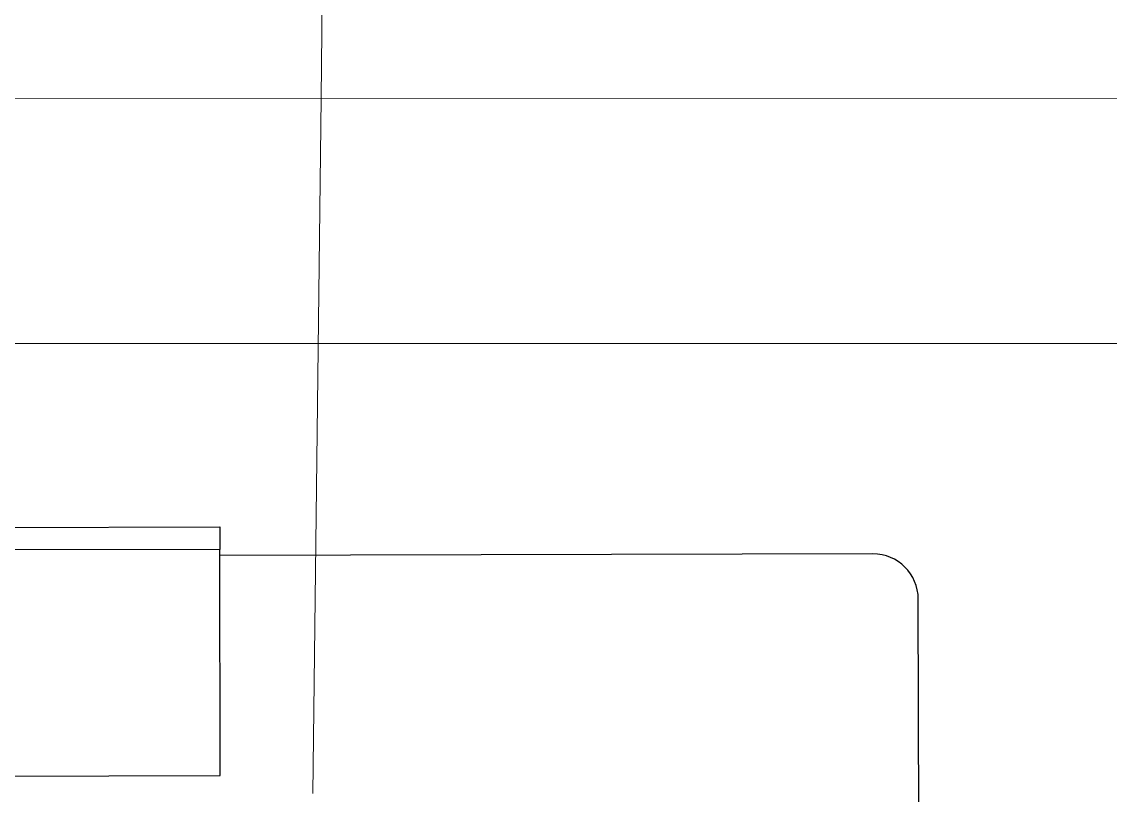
# Model space of a CAD drawing. Header units: inches. Extents: x 164.3 to 247.9, y 15.6 to 56.7.
# Drawn here: x 217.679 to 218.435, y 29.618 to 30.155 of the extents above; entities that cross this region are included whole.
import ezdxf

# ---------------------------------------------------------------- set-up
doc = ezdxf.new("R2010")
doc.units = ezdxf.units.IN
doc.header["$MEASUREMENT"] = 0
doc.layers.get('0').update_dxf_attribs({"lineweight": 0})
doc.layers.add('WALL 1 100', color=250, linetype='Continuous', lineweight=9)
doc.layers.add('провода', color=1, linetype='Continuous', lineweight=5)

msp = doc.modelspace()

# ---------------------------------------------------------------- linework, layer by layer
at = {"color": 7, "linetype": 'ByBlock', "lineweight": -2}
for p, q in [((217.0322, 29.80269), (217.81692, 29.80459)), ((217.81692, 29.80459), (217.81696, 29.78889)), ((217.81696, 29.78889), (217.03223, 29.78699)), ((217.81734, 29.63195), (217.81696, 29.78889)), ((218.27061, 29.7858), (217.81697, 29.7847)), ((218.3026, 29.5355), (218.30207, 29.75449)), ((217.03261, 29.63005), (217.81734, 29.63195))]:
    msp.add_line(p, q, dxfattribs=at)
msp.add_arc((218.27069, 29.75441), 0.03139, 0.13875, 90.13875, dxfattribs=at)
at = {"layer": 'WALL 1 100', "color": 0}
msp.add_line((208.26999, 29.93172), (221.88075, 29.93172), dxfattribs=at)
at = {"layer": 'провода', "color": 1}
for p, q in [((217.8875, 30.10183), (217.89167, 30.58413)), ((221.21651, 30.10261), (208.19274, 30.09955)), ((217.88165, 29.61945), (217.8875, 30.10183))]:
    msp.add_line(p, q, dxfattribs=at)

doc.saveas('drawing.dxf')
